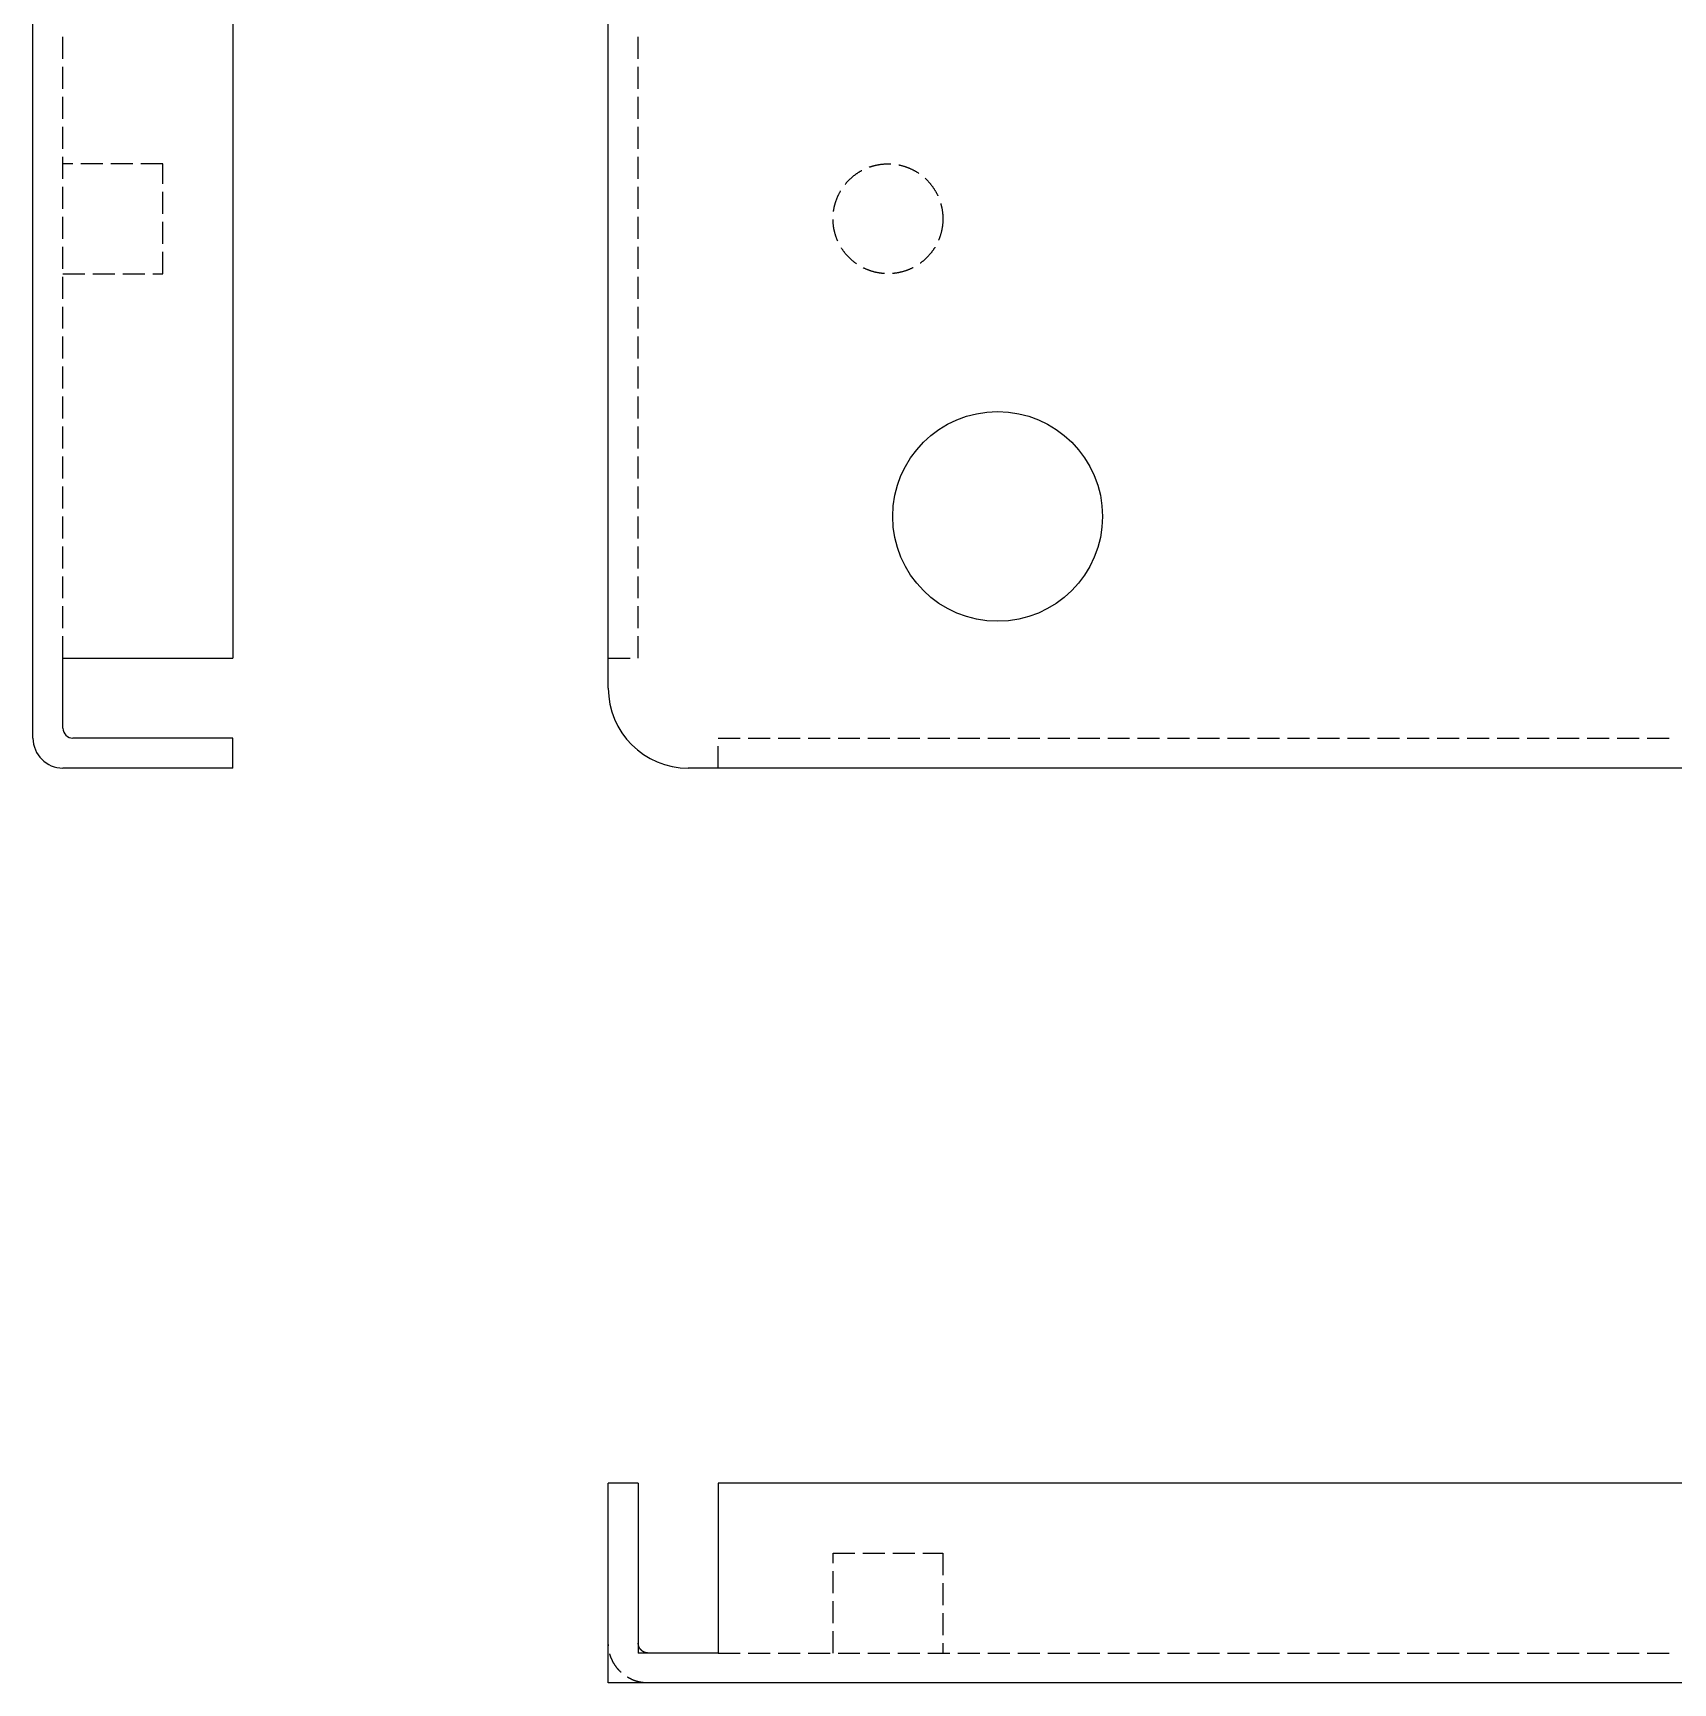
# Model space of a CAD drawing. Extents: x 142 to 462, y -212 to -11.
# Drawn here: x 142.5 to 224.6, y -212.1 to -129.5 of the extents above; entities that cross this region are included whole.
import ezdxf

# ---------------------------------------------------------------- set-up
doc = ezdxf.new("R2010")
doc.units = 0
doc.layers.add('BLACK', color=7, linetype='CONTINUOUS')

msp = doc.modelspace()

# ---------------------------------------------------------------- linework, layer by layer
at = {"layer": 'BLACK', "linetype": 'CONTINUOUS'}
for p, q in [((142.5, -164.8), (142.5, -49.8)), ((171.3, -162.3), (171.3, -52.3)), ((152.5, -53.8), (152.5, -160.8)), ((144, -130.8), (144, -129.7)), ((172.8, -130.8), (172.8, -129.7)), ((144, -132.3), (144, -131.2)), ((172.8, -132.3), (172.8, -131.2)), ((144, -133.8), (144, -132.7)), ((172.8, -133.8), (172.8, -132.7)), ((144, -135.3), (144, -134.2)), ((172.8, -135.3), (172.8, -134.2)), ((144, -136.8), (144, -135.7)), ((144.5, -136.05), (144, -136.05)), ((146, -136.05), (144.9, -136.05)), ((147.5, -136.05), (146.4, -136.05)), ((149, -136.05), (147.9, -136.05)), ((149, -137.05), (149, -136.05)), ((172.8, -136.8), (172.8, -135.7)), ((184.360254, -136.215551), (184.382843, -136.207448)), ((184.382843, -136.207448), (184.405502, -136.199544)), ((184.405502, -136.199544), (184.428229, -136.191837)), ((184.428229, -136.191837), (184.451023, -136.184329)), ((184.451023, -136.184329), (184.473881, -136.177019)), ((184.473881, -136.177019), (184.496802, -136.16991)), ((184.496802, -136.16991), (184.519784, -136.163001)), ((184.519784, -136.163001), (184.542825, -136.156293)), ((184.542825, -136.156293), (184.565925, -136.149786)), ((184.565925, -136.149786), (184.58908, -136.143481)), ((184.58908, -136.143481), (184.612289, -136.137378)), ((184.612289, -136.137378), (184.635551, -136.131478)), ((184.635551, -136.131478), (184.658863, -136.125782)), ((184.658863, -136.125782), (184.682224, -136.120289)), ((184.682224, -136.120289), (184.705632, -136.115)), ((184.705632, -136.115), (184.729085, -136.109915)), ((184.729085, -136.109915), (184.752582, -136.105035)), ((184.752582, -136.105035), (184.776121, -136.100361)), ((184.776121, -136.100361), (184.799699, -136.095892)), ((184.799699, -136.095892), (184.823316, -136.091629)), ((184.823316, -136.091629), (184.846969, -136.087573)), ((184.846969, -136.087573), (184.870656, -136.083722)), ((184.870656, -136.083722), (184.894376, -136.080079)), ((184.894376, -136.080079), (184.918127, -136.076643)), ((184.918127, -136.076643), (184.941907, -136.073414)), ((184.941907, -136.073414), (184.965714, -136.070393)), ((184.965714, -136.070393), (184.989547, -136.06758)), ((184.989547, -136.06758), (185.013403, -136.064975)), ((185.013403, -136.064975), (185.037282, -136.062578)), ((185.037282, -136.062578), (185.06118, -136.06039)), ((185.06118, -136.06039), (185.085096, -136.05841)), ((185.085096, -136.05841), (185.109029, -136.056639)), ((185.109029, -136.056639), (185.132976, -136.055077)), ((185.132976, -136.055077), (185.156936, -136.053724)), ((185.156936, -136.053724), (185.180907, -136.05258)), ((185.180907, -136.05258), (185.204887, -136.051645)), ((185.204887, -136.051645), (185.228874, -136.05092)), ((185.228874, -136.05092), (185.252867, -136.050404)), ((185.252867, -136.050404), (185.276863, -136.050097)), ((185.276863, -136.050097), (185.300861, -136.05)), ((185.300861, -136.05), (185.324859, -136.050112)), ((185.324859, -136.050112), (185.348855, -136.050434)), ((185.348855, -136.050434), (185.372848, -136.050965)), ((185.372848, -136.050965), (185.396834, -136.051705)), ((185.396834, -136.051705), (185.420814, -136.052655)), ((185.420814, -136.052655), (185.440869, -136.05361)), ((185.837449, -136.10303), (185.860964, -136.107822)), ((185.860964, -136.107822), (185.884436, -136.11282)), ((185.884436, -136.11282), (185.907863, -136.118023)), ((185.907863, -136.118023), (185.931244, -136.123429)), ((185.931244, -136.123429), (185.954577, -136.12904)), ((185.954577, -136.12904), (185.977861, -136.134854)), ((185.977861, -136.134854), (186.001092, -136.140871)), ((186.001092, -136.140871), (186.024271, -136.14709)), ((186.024271, -136.14709), (186.047394, -136.153511)), ((186.047394, -136.153511), (186.07046, -136.160134)), ((186.07046, -136.160134), (186.093468, -136.166958)), ((186.093468, -136.166958), (186.116415, -136.173983)), ((186.116415, -136.173983), (186.1393, -136.181207)), ((186.1393, -136.181207), (186.162121, -136.188631)), ((186.162121, -136.188631), (186.184876, -136.196254)), ((186.184876, -136.196254), (186.207564, -136.204075)), ((186.207564, -136.204075), (186.230183, -136.212094)), ((186.230183, -136.212094), (186.252731, -136.220309)), ((186.252731, -136.220309), (186.275207, -136.228722)), ((186.275207, -136.228722), (186.297608, -136.23733)), ((186.297608, -136.23733), (186.319933, -136.246133)), ((186.319933, -136.246133), (186.342181, -136.255131)), ((186.342181, -136.255131), (186.364349, -136.264322)), ((186.364349, -136.264322), (186.386436, -136.273707)), ((186.386436, -136.273707), (186.40844, -136.283284)), ((186.40844, -136.283284), (186.43036, -136.293053)), ((183.15579, -137.078123), (183.170897, -137.059477)), ((183.170897, -137.059477), (183.186167, -137.040963)), ((183.186167, -137.040963), (183.201598, -137.022584)), ((183.201598, -137.022584), (183.217188, -137.00434)), ((183.217188, -137.00434), (183.232938, -136.986232)), ((183.232938, -136.986232), (183.248844, -136.968263)), ((183.248844, -136.968263), (183.264907, -136.950433)), ((183.264907, -136.950433), (183.281125, -136.932745)), ((183.281125, -136.932745), (183.297496, -136.915198)), ((183.297496, -136.915198), (183.31402, -136.897795)), ((183.31402, -136.897795), (183.330696, -136.880536)), ((183.330696, -136.880536), (183.347521, -136.863424)), ((183.347521, -136.863424), (183.364495, -136.84646)), ((183.364495, -136.84646), (183.381616, -136.829644)), ((183.381616, -136.829644), (183.398884, -136.812978)), ((183.398884, -136.812978), (183.416296, -136.796463)), ((183.416296, -136.796463), (183.433851, -136.780102)), ((183.433851, -136.780102), (183.451549, -136.763893)), ((183.451549, -136.763893), (183.469388, -136.74784)), ((183.469388, -136.74784), (183.487366, -136.731944)), ((183.487366, -136.731944), (183.505482, -136.716204)), ((183.505482, -136.716204), (183.523734, -136.700624)), ((183.523734, -136.700624), (183.542122, -136.685203)), ((183.542122, -136.685203), (183.560644, -136.669943)), ((183.560644, -136.669943), (183.579298, -136.654846)), ((183.579298, -136.654846), (183.598084, -136.639912)), ((183.598084, -136.639912), (183.616999, -136.625142)), ((183.616999, -136.625142), (183.636042, -136.610538)), ((183.636042, -136.610538), (183.655211, -136.596101)), ((183.655211, -136.596101), (183.674506, -136.581832)), ((183.674506, -136.581832), (183.693925, -136.567731)), ((183.693925, -136.567731), (183.713466, -136.553801)), ((183.713466, -136.553801), (183.733128, -136.540041)), ((183.733128, -136.540041), (183.75291, -136.526454)), ((183.75291, -136.526454), (183.772809, -136.51304)), ((183.772809, -136.51304), (183.792824, -136.4998)), ((183.792824, -136.4998), (183.812954, -136.486735)), ((183.812954, -136.486735), (183.833198, -136.473846)), ((183.833198, -136.473846), (183.853553, -136.461135)), ((183.853553, -136.461135), (183.874018, -136.448601)), ((183.874018, -136.448601), (183.894592, -136.436247)), ((183.894592, -136.436247), (183.915273, -136.424073)), ((183.915273, -136.424073), (183.936059, -136.412079)), ((183.936059, -136.412079), (183.956949, -136.400268)), ((183.956949, -136.400268), (183.977942, -136.388639)), ((183.977942, -136.388639), (183.995582, -136.379051)), ((186.43036, -136.293053), (186.452194, -136.303012)), ((186.452194, -136.303012), (186.47394, -136.313162)), ((186.47394, -136.313162), (186.495597, -136.323501)), ((186.495597, -136.323501), (186.517163, -136.334029)), ((186.517163, -136.334029), (186.538636, -136.344744)), ((186.538636, -136.344744), (186.560015, -136.355647)), ((186.560015, -136.355647), (186.581297, -136.366735)), ((186.581297, -136.366735), (186.602483, -136.378009)), ((186.602483, -136.378009), (186.623569, -136.389468)), ((186.623569, -136.389468), (186.644554, -136.40111)), ((186.644554, -136.40111), (186.665437, -136.412934)), ((186.665437, -136.412934), (186.686215, -136.424941)), ((186.686215, -136.424941), (186.706889, -136.437128)), ((186.706889, -136.437128), (186.727455, -136.449495)), ((186.727455, -136.449495), (186.747912, -136.462041)), ((186.747912, -136.462041), (186.768259, -136.474766)), ((186.768259, -136.474766), (186.788495, -136.487667)), ((186.788495, -136.487667), (186.808617, -136.500745)), ((186.808617, -136.500745), (186.828624, -136.513997)), ((186.828624, -136.513997), (186.845273, -136.525218)), ((187.158667, -136.773215), (187.176283, -136.789512)), ((187.176283, -136.789512), (187.193756, -136.805962)), ((187.193756, -136.805962), (187.211085, -136.822564)), ((187.211085, -136.822564), (187.228268, -136.839316)), ((187.228268, -136.839316), (187.245305, -136.856218)), ((187.245305, -136.856218), (187.262193, -136.873268)), ((187.262193, -136.873268), (187.278932, -136.890464)), ((187.278932, -136.890464), (187.295521, -136.907806)), ((187.295521, -136.907806), (187.311957, -136.925292)), ((187.311957, -136.925292), (187.32824, -136.942921)), ((187.32824, -136.942921), (187.344369, -136.960691)), ((187.344369, -136.960691), (187.360342, -136.978601)), ((187.360342, -136.978601), (187.376158, -136.99665)), ((187.376158, -136.99665), (187.391816, -137.014837)), ((187.391816, -137.014837), (187.407314, -137.033159)), ((187.407314, -137.033159), (187.422652, -137.051616)), ((187.422652, -137.051616), (187.437829, -137.070206)), ((187.437829, -137.070206), (187.452843, -137.088928)), ((187.452843, -137.088928), (187.467692, -137.10778)), ((187.467692, -137.10778), (187.482377, -137.12676)), ((144, -138.3), (144, -137.2)), ((149, -138.55), (149, -137.45)), ((172.8, -138.3), (172.8, -137.2)), ((182.684794, -137.949589), (182.692315, -137.9268)), ((182.692315, -137.9268), (182.700034, -137.904077)), ((182.700034, -137.904077), (182.707952, -137.881422)), ((182.707952, -137.881422), (182.716066, -137.858838)), ((182.716066, -137.858838), (182.724378, -137.836325)), ((182.724378, -137.836325), (182.732885, -137.813885)), ((182.732885, -137.813885), (182.741589, -137.791521)), ((182.741589, -137.791521), (182.750486, -137.769233)), ((182.750486, -137.769233), (182.759579, -137.747024)), ((182.759579, -137.747024), (182.768864, -137.724895)), ((182.768864, -137.724895), (182.778342, -137.702848)), ((182.778342, -137.702848), (182.788013, -137.680884)), ((182.788013, -137.680884), (182.797874, -137.659006)), ((182.797874, -137.659006), (182.807927, -137.637214)), ((182.807927, -137.637214), (182.818169, -137.615511)), ((182.818169, -137.615511), (182.8286, -137.593899)), ((182.8286, -137.593899), (182.839219, -137.572378)), ((182.839219, -137.572378), (182.850025, -137.550951)), ((182.850025, -137.550951), (182.861019, -137.529618)), ((182.861019, -137.529618), (182.872197, -137.508383)), ((182.872197, -137.508383), (182.883561, -137.487246)), ((182.883561, -137.487246), (182.895109, -137.466209)), ((182.895109, -137.466209), (182.90684, -137.445273)), ((182.90684, -137.445273), (182.918753, -137.424441)), ((182.918753, -137.424441), (182.928859, -137.407092)), ((187.482377, -137.12676), (187.496895, -137.145869)), ((187.496895, -137.145869), (187.511247, -137.165103)), ((187.511247, -137.165103), (187.525429, -137.184462)), ((187.525429, -137.184462), (187.539443, -137.203944)), ((187.539443, -137.203944), (187.553286, -137.223547)), ((187.553286, -137.223547), (187.566957, -137.24327)), ((187.566957, -137.24327), (187.580455, -137.263112)), ((187.580455, -137.263112), (187.59378, -137.283071)), ((187.59378, -137.283071), (187.60693, -137.303146)), ((187.60693, -137.303146), (187.619905, -137.323334)), ((187.619905, -137.323334), (187.632703, -137.343635)), ((187.632703, -137.343635), (187.645323, -137.364047)), ((187.645323, -137.364047), (187.657764, -137.384568)), ((187.657764, -137.384568), (187.670026, -137.405197)), ((187.670026, -137.405197), (187.682108, -137.425933)), ((187.682108, -137.425933), (187.694008, -137.446772)), ((187.694008, -137.446772), (187.705726, -137.467715)), ((187.705726, -137.467715), (187.717261, -137.48876)), ((187.717261, -137.48876), (187.728611, -137.509904)), ((187.728611, -137.509904), (187.739777, -137.531146)), ((187.739777, -137.531146), (187.750757, -137.552486)), ((187.750757, -137.552486), (187.76155, -137.57392)), ((187.76155, -137.57392), (187.772155, -137.595447)), ((187.772155, -137.595447), (187.782573, -137.617066)), ((187.782573, -137.617066), (187.792801, -137.638776)), ((187.792801, -137.638776), (187.801213, -137.657006)), ((144, -139.8), (144, -138.7)), ((172.8, -139.8), (172.8, -138.7)), ((182.573611, -138.440412), (182.576853, -138.416634)), ((182.576853, -138.416634), (182.580302, -138.392885)), ((182.580302, -138.392885), (182.583958, -138.369167)), ((182.583958, -138.369167), (182.587821, -138.345482)), ((182.587821, -138.345482), (182.591891, -138.321831)), ((182.591891, -138.321831), (182.596167, -138.298217)), ((182.596167, -138.298217), (182.600649, -138.274641)), ((182.600649, -138.274641), (182.605336, -138.251105)), ((182.605336, -138.251105), (182.610228, -138.227611)), ((182.610228, -138.227611), (182.615326, -138.20416)), ((182.615326, -138.20416), (182.620628, -138.180755)), ((182.620628, -138.180755), (182.626134, -138.157397)), ((182.626134, -138.157397), (182.631843, -138.134088)), ((182.631843, -138.134088), (182.637756, -138.11083)), ((182.637756, -138.11083), (182.643871, -138.087624)), ((182.643871, -138.087624), (182.650189, -138.064472)), ((182.650189, -138.064472), (182.656708, -138.041376)), ((182.656708, -138.041376), (182.663429, -138.018338)), ((182.663429, -138.018338), (182.670351, -137.99536)), ((182.670351, -137.99536), (182.677473, -137.972443)), ((182.677473, -137.972443), (182.684794, -137.949589)), ((187.940468, -138.031607), (187.947073, -138.054679)), ((187.947073, -138.054679), (187.953476, -138.077807)), ((187.953476, -138.077807), (187.959678, -138.10099)), ((187.959678, -138.10099), (187.965676, -138.124226)), ((187.965676, -138.124226), (187.971472, -138.147514)), ((187.971472, -138.147514), (187.977064, -138.170852)), ((187.977064, -138.170852), (187.982453, -138.194237)), ((187.982453, -138.194237), (187.987637, -138.217669)), ((187.987637, -138.217669), (187.992616, -138.241145)), ((187.992616, -138.241145), (187.99739, -138.264663)), ((187.99739, -138.264663), (188.001959, -138.288223)), ((188.001959, -138.288223), (188.006322, -138.311821)), ((188.006322, -138.311821), (188.010479, -138.335456)), ((188.010479, -138.335456), (188.01443, -138.359127)), ((188.01443, -138.359127), (188.018174, -138.382831)), ((188.018174, -138.382831), (188.021711, -138.406567)), ((188.021711, -138.406567), (188.025041, -138.430334)), ((188.025041, -138.430334), (188.028163, -138.454128)), ((188.028163, -138.454128), (188.031077, -138.477948)), ((188.031077, -138.477948), (188.033784, -138.501793)), ((188.033784, -138.501793), (188.036282, -138.525661)), ((188.036282, -138.525661), (188.038572, -138.54955)), ((188.038572, -138.54955), (188.040653, -138.573458)), ((188.040653, -138.573458), (188.042526, -138.597383)), ((188.042526, -138.597383), (188.044189, -138.621323)), ((188.044189, -138.621323), (188.045644, -138.645277)), ((188.045644, -138.645277), (188.04689, -138.669243)), ((188.04689, -138.669243), (188.047926, -138.693219)), ((188.047926, -138.693219), (188.048753, -138.717203)), ((188.048753, -138.717203), (188.049371, -138.741193)), ((188.049371, -138.741193), (188.04978, -138.765188)), ((188.04978, -138.765188), (188.049979, -138.789185)), ((149, -140.05), (149, -138.95)), ((182.550643, -138.859453), (182.550282, -138.839378)), ((182.551266, -138.883443), (182.550643, -138.859453)), ((182.552099, -138.907427), (182.551266, -138.883443)), ((182.553141, -138.931402), (182.552099, -138.907427)), ((182.554392, -138.955368), (182.553141, -138.931402)), ((182.555853, -138.979321), (182.554392, -138.955368)), ((182.557522, -139.003261), (182.555853, -138.979321)), ((182.5594, -139.027186), (182.557522, -139.003261)), ((182.561487, -139.051093), (182.5594, -139.027186)), ((182.563783, -139.074982), (182.561487, -139.051093)), ((182.566287, -139.098849), (182.563783, -139.074982)), ((182.568999, -139.122693), (182.566287, -139.098849)), ((182.571918, -139.146513), (182.568999, -139.122693)), ((182.575046, -139.170307), (182.571918, -139.146513)), ((182.578381, -139.194072), (182.575046, -139.170307)), ((182.581924, -139.217807), (182.578381, -139.194072)), ((182.585674, -139.241511), (182.581924, -139.217807)), ((182.58963, -139.265181), (182.585674, -139.241511)), ((182.593792, -139.288815), (182.58963, -139.265181)), ((182.598161, -139.312412), (182.593792, -139.288815)), ((182.602735, -139.33597), (182.598161, -139.312412)), ((182.607515, -139.359488), (182.602735, -139.33597)), ((182.6125, -139.382962), (182.607515, -139.359488)), ((182.61769, -139.406393), (182.6125, -139.382962)), ((182.623084, -139.429777), (182.61769, -139.406393)), ((182.628681, -139.453113), (182.623084, -139.429777)), ((182.634483, -139.4764), (182.628681, -139.453113)), ((182.640487, -139.499635), (182.634483, -139.4764)), ((182.646693, -139.522816), (182.640487, -139.499635)), ((182.653102, -139.545943), (182.646693, -139.522816)), ((182.659712, -139.569013), (182.653102, -139.545943)), ((182.666524, -139.592024), (182.659712, -139.569013)), ((182.673536, -139.614975), (182.666524, -139.592024)), ((187.936754, -139.581042), (187.929838, -139.604022)), ((187.94347, -139.558003), (187.936754, -139.581042)), ((187.949984, -139.534906), (187.94347, -139.558003)), ((187.956296, -139.511752), (187.949984, -139.534906)), ((187.962406, -139.488545), (187.956296, -139.511752)), ((187.968313, -139.465285), (187.962406, -139.488545)), ((187.974017, -139.441975), (187.968313, -139.465285)), ((187.979518, -139.418615), (187.974017, -139.441975)), ((187.984814, -139.395209), (187.979518, -139.418615)), ((187.989906, -139.371757), (187.984814, -139.395209)), ((187.994793, -139.348262), (187.989906, -139.371757)), ((187.999475, -139.324725), (187.994793, -139.348262)), ((188.003951, -139.301148), (187.999475, -139.324725)), ((188.008221, -139.277532), (188.003951, -139.301148)), ((188.012285, -139.253881), (188.008221, -139.277532)), ((188.016143, -139.230195), (188.012285, -139.253881)), ((188.019794, -139.206476), (188.016143, -139.230195)), ((188.023237, -139.182726), (188.019794, -139.206476)), ((188.026473, -139.158947), (188.023237, -139.182726)), ((188.029502, -139.135141), (188.026473, -139.158947)), ((188.032323, -139.111309), (188.029502, -139.135141)), ((188.034935, -139.087453), (188.032323, -139.111309)), ((188.03734, -139.063576), (188.034935, -139.087453)), ((188.039535, -139.039678), (188.03734, -139.063576)), ((188.041523, -139.015763), (188.039535, -139.039678)), ((188.043301, -138.99183), (188.041523, -139.015763)), ((188.044871, -138.967883), (188.043301, -138.99183)), ((188.046231, -138.943924), (188.044871, -138.967883)), ((188.047383, -138.919953), (188.046231, -138.943924)), ((188.048325, -138.895974), (188.047383, -138.919953)), ((188.049058, -138.871987), (188.048325, -138.895974)), ((188.049581, -138.847994), (188.049058, -138.871987)), ((188.049895, -138.823998), (188.049581, -138.847994)), ((188.05, -138.8), (188.049895, -138.823998)), ((188.049979, -138.789185), (188.05, -138.8)), ((144, -141.3), (144, -140.2)), ((172.8, -141.3), (172.8, -140.2)), ((182.680747, -139.637864), (182.673536, -139.614975)), ((182.688159, -139.660689), (182.680747, -139.637864)), ((182.695769, -139.683449), (182.688159, -139.660689)), ((182.703578, -139.706141), (182.695769, -139.683449)), ((182.711584, -139.728764), (182.703578, -139.706141)), ((182.719788, -139.751317), (182.711584, -139.728764)), ((182.728187, -139.773797), (182.719788, -139.751317)), ((182.736783, -139.796203), (182.728187, -139.773797)), ((182.745574, -139.818533), (182.736783, -139.796203)), ((182.75456, -139.840785), (182.745574, -139.818533)), ((182.763739, -139.862959), (182.75456, -139.840785)), ((182.773112, -139.885051), (182.763739, -139.862959)), ((182.782677, -139.907061), (182.773112, -139.885051)), ((182.980442, -140.277211), (182.969719, -140.260237)), ((182.993421, -140.297396), (182.980442, -140.277211)), ((183.006576, -140.317468), (182.993421, -140.297396)), ((183.019906, -140.337423), (183.006576, -140.317468)), ((183.033409, -140.357262), (183.019906, -140.337423)), ((183.047085, -140.376982), (183.033409, -140.357262)), ((183.060932, -140.396582), (183.047085, -140.376982)), ((183.07495, -140.416061), (183.060932, -140.396582)), ((183.089137, -140.435416), (183.07495, -140.416061)), ((187.531766, -140.406774), (187.517659, -140.426188)), ((187.545702, -140.387237), (187.531766, -140.406774)), ((187.559468, -140.36758), (187.545702, -140.387237)), ((187.573061, -140.347803), (187.559468, -140.36758)), ((187.586482, -140.327908), (187.573061, -140.347803)), ((187.599728, -140.307896), (187.586482, -140.327908)), ((187.612799, -140.28777), (187.599728, -140.307896)), ((187.625694, -140.267531), (187.612799, -140.28777)), ((187.638412, -140.24718), (187.625694, -140.267531)), ((187.650952, -140.226719), (187.638412, -140.24718)), ((187.840669, -139.852379), (187.832918, -139.8709)), ((187.849756, -139.830168), (187.840669, -139.852379)), ((187.858648, -139.807878), (187.849756, -139.830168)), ((187.867346, -139.785512), (187.858648, -139.807878)), ((187.875849, -139.76307), (187.867346, -139.785512)), ((187.884155, -139.740555), (187.875849, -139.76307)), ((187.892264, -139.717969), (187.884155, -139.740555)), ((187.900176, -139.695312), (187.892264, -139.717969)), ((187.90789, -139.672588), (187.900176, -139.695312)), ((187.915405, -139.649797), (187.90789, -139.672588)), ((187.922722, -139.626941), (187.915405, -139.649797)), ((187.929838, -139.604022), (187.922722, -139.626941)), ((149, -141.55), (149, -140.45)), ((183.103493, -140.454647), (183.089137, -140.435416)), ((183.118016, -140.473752), (183.103493, -140.454647)), ((183.132705, -140.49273), (183.118016, -140.473752)), ((183.147559, -140.511578), (183.132705, -140.49273)), ((183.162578, -140.530296), (183.147559, -140.511578)), ((183.177758, -140.548883), (183.162578, -140.530296)), ((183.193101, -140.567336), (183.177758, -140.548883)), ((183.208604, -140.585655), (183.193101, -140.567336)), ((183.224266, -140.603837), (183.208604, -140.585655)), ((183.240086, -140.621883), (183.224266, -140.603837)), ((183.256064, -140.639789), (183.240086, -140.621883)), ((183.272196, -140.657556), (183.256064, -140.639789)), ((183.288484, -140.67518), (183.272196, -140.657556)), ((183.304924, -140.692663), (183.288484, -140.67518)), ((183.321516, -140.710001), (183.304924, -140.692663)), ((183.338259, -140.727193), (183.321516, -140.710001)), ((183.355152, -140.744239), (183.338259, -140.727193)), ((183.372192, -140.761137), (183.355152, -140.744239)), ((183.38938, -140.777885), (183.372192, -140.761137)), ((183.406713, -140.794483), (183.38938, -140.777885)), ((183.42419, -140.810929), (183.406713, -140.794483)), ((183.441809, -140.827222), (183.42419, -140.810929)), ((183.459571, -140.84336), (183.441809, -140.827222)), ((183.477472, -140.859343), (183.459571, -140.84336)), ((183.495513, -140.875169), (183.477472, -140.859343)), ((183.51369, -140.890837), (183.495513, -140.875169)), ((183.532004, -140.906345), (183.51369, -140.890837)), ((183.550453, -140.921694), (183.532004, -140.906345)), ((183.569034, -140.93688), (183.550453, -140.921694)), ((183.587748, -140.951904), (183.569034, -140.93688)), ((183.606592, -140.966764), (183.587748, -140.951904)), ((183.625564, -140.981459), (183.606592, -140.966764)), ((183.644665, -140.995988), (183.625564, -140.981459)), ((183.663891, -141.01035), (183.644665, -140.995988)), ((183.683242, -141.024544), (183.663891, -141.01035)), ((183.702716, -141.038568), (183.683242, -141.024544)), ((183.722312, -141.052421), (183.702716, -141.038568)), ((186.569618, -141.239379), (186.548282, -141.250366)), ((186.926015, -141.017786), (186.90978, -141.029599)), ((186.945306, -141.003512), (186.926015, -141.017786)), ((186.964473, -140.989071), (186.945306, -141.003512)), ((186.983512, -140.974462), (186.964473, -140.989071)), ((187.002424, -140.959688), (186.983512, -140.974462)), ((187.021206, -140.94475), (187.002424, -140.959688)), ((187.039856, -140.929648), (187.021206, -140.94475)), ((187.058374, -140.914384), (187.039856, -140.929648)), ((187.076759, -140.898959), (187.058374, -140.914384)), ((187.095008, -140.883374), (187.076759, -140.898959)), ((187.11312, -140.86763), (187.095008, -140.883374)), ((187.131094, -140.851729), (187.11312, -140.86763)), ((187.148929, -140.835672), (187.131094, -140.851729)), ((187.166623, -140.81946), (187.148929, -140.835672)), ((187.184175, -140.803094), (187.166623, -140.81946)), ((187.201583, -140.786575), (187.184175, -140.803094)), ((187.218847, -140.769905), (187.201583, -140.786575)), ((187.235964, -140.753086), (187.218847, -140.769905)), ((187.252934, -140.736117), (187.235964, -140.753086)), ((187.269755, -140.719001), (187.252934, -140.736117)), ((187.286426, -140.701739), (187.269755, -140.719001)), ((187.302946, -140.684332), (187.286426, -140.701739)), ((187.319314, -140.666781), (187.302946, -140.684332)), ((187.335527, -140.649088), (187.319314, -140.666781)), ((187.351586, -140.631255), (187.335527, -140.649088)), ((187.367488, -140.613282), (187.351586, -140.631255)), ((187.383233, -140.595171), (187.367488, -140.613282)), ((187.39882, -140.576923), (187.383233, -140.595171)), ((187.414246, -140.55854), (187.39882, -140.576923)), ((187.429512, -140.540023), (187.414246, -140.55854)), ((187.444615, -140.521374), (187.429512, -140.540023)), ((187.459555, -140.502593), (187.444615, -140.521374)), ((187.47433, -140.483683), (187.459555, -140.502593)), ((187.48894, -140.464644), (187.47433, -140.483683)), ((187.503384, -140.445479), (187.48894, -140.464644)), ((187.517659, -140.426188), (187.503384, -140.445479)), ((144, -141.55), (145.1, -141.55)), ((144, -142.8), (144, -141.7)), ((145.5, -141.55), (146.6, -141.55)), ((147, -141.55), (148.1, -141.55)), ((148.5, -141.55), (149, -141.55)), ((172.8, -142.8), (172.8, -141.7)), ((184.083416, -141.266257), (184.065443, -141.257309)), ((184.104985, -141.27678), (184.083416, -141.266257)), ((184.126644, -141.287114), (184.104985, -141.27678)), ((184.148392, -141.297258), (184.126644, -141.287114)), ((184.170229, -141.307213), (184.148392, -141.297258)), ((184.192151, -141.316976), (184.170229, -141.307213)), ((184.214158, -141.326548), (184.192151, -141.316976)), ((184.236247, -141.335928), (184.214158, -141.326548)), ((184.258417, -141.345114), (184.236247, -141.335928)), ((184.280667, -141.354107), (184.258417, -141.345114)), ((184.302994, -141.362905), (184.280667, -141.354107)), ((184.325398, -141.371507), (184.302994, -141.362905)), ((184.347875, -141.379914), (184.325398, -141.371507)), ((184.370425, -141.388125), (184.347875, -141.379914)), ((184.393046, -141.396138), (184.370425, -141.388125)), ((184.415736, -141.403954), (184.393046, -141.396138)), ((184.438493, -141.411571), (184.415736, -141.403954)), ((184.461316, -141.41899), (184.438493, -141.411571)), ((184.484202, -141.426209), (184.461316, -141.41899)), ((184.507151, -141.433228), (184.484202, -141.426209)), ((184.53016, -141.440047), (184.507151, -141.433228)), ((184.553228, -141.446664), (184.53016, -141.440047)), ((184.576353, -141.45308), (184.553228, -141.446664)), ((184.599532, -141.459294), (184.576353, -141.45308)), ((184.622765, -141.465305), (184.599532, -141.459294)), ((184.64605, -141.471114), (184.622765, -141.465305)), ((184.669385, -141.476719), (184.64605, -141.471114)), ((184.692767, -141.48212), (184.669385, -141.476719)), ((184.716196, -141.487317), (184.692767, -141.48212)), ((184.739669, -141.492309), (184.716196, -141.487317)), ((184.763185, -141.497096), (184.739669, -141.492309)), ((184.786742, -141.501678), (184.763185, -141.497096)), ((184.810337, -141.506054), (184.786742, -141.501678)), ((184.833971, -141.510224), (184.810337, -141.506054)), ((184.857639, -141.514188), (184.833971, -141.510224)), ((184.881341, -141.517945), (184.857639, -141.514188)), ((184.905076, -141.521495), (184.881341, -141.517945)), ((184.92884, -141.524838), (184.905076, -141.521495)), ((184.952632, -141.527973), (184.92884, -141.524838)), ((184.976451, -141.5309), (184.952632, -141.527973)), ((185.000295, -141.53362), (184.976451, -141.5309)), ((185.024161, -141.536131), (185.000295, -141.53362)), ((185.048049, -141.538434), (185.024161, -141.536131)), ((185.071956, -141.540528), (185.048049, -141.538434)), ((185.09588, -141.542414), (185.071956, -141.540528)), ((185.119819, -141.544091), (185.09588, -141.542414)), ((185.539464, -141.539554), (185.519456, -141.541229)), ((185.563361, -141.53736), (185.539464, -141.539554)), ((185.587239, -141.534958), (185.563361, -141.53736)), ((185.611095, -141.532347), (185.587239, -141.534958)), ((185.634927, -141.529528), (185.611095, -141.532347)), ((185.658734, -141.526501), (185.634927, -141.529528)), ((185.682513, -141.523267), (185.658734, -141.526501)), ((185.706263, -141.519825), (185.682513, -141.523267)), ((185.729982, -141.516177), (185.706263, -141.519825)), ((185.753669, -141.512321), (185.729982, -141.516177)), ((185.77732, -141.508259), (185.753669, -141.512321)), ((185.800936, -141.50399), (185.77732, -141.508259)), ((185.824513, -141.499516), (185.800936, -141.50399)), ((185.848051, -141.494836), (185.824513, -141.499516)), ((185.871547, -141.489951), (185.848051, -141.494836)), ((185.894999, -141.484861), (185.871547, -141.489951)), ((185.918406, -141.479566), (185.894999, -141.484861)), ((185.941765, -141.474068), (185.918406, -141.479566)), ((185.965076, -141.468365), (185.941765, -141.474068)), ((185.988337, -141.46246), (185.965076, -141.468365)), ((186.011544, -141.456352), (185.988337, -141.46246)), ((186.034698, -141.450041), (186.011544, -141.456352)), ((186.057796, -141.443529), (186.034698, -141.450041)), ((186.080836, -141.436815), (186.057796, -141.443529)), ((186.103816, -141.429901), (186.080836, -141.436815)), ((186.126736, -141.422786), (186.103816, -141.429901)), ((186.149592, -141.415472), (186.126736, -141.422786)), ((186.172384, -141.407958), (186.149592, -141.415472)), ((186.195109, -141.400246), (186.172384, -141.407958)), ((186.217766, -141.392336), (186.195109, -141.400246)), ((186.240353, -141.384228), (186.217766, -141.392336)), ((186.262869, -141.375924), (186.240353, -141.384228)), ((186.285311, -141.367423), (186.262869, -141.375924)), ((186.307678, -141.358727), (186.285311, -141.367423)), ((186.329968, -141.349836), (186.307678, -141.358727)), ((186.35218, -141.340751), (186.329968, -141.349836)), ((186.374312, -141.331472), (186.35218, -141.340751)), ((186.396362, -141.322001), (186.374312, -141.331472)), ((186.418329, -141.312338), (186.396362, -141.322001)), ((186.44021, -141.302483), (186.418329, -141.312338)), ((186.462005, -141.292437), (186.44021, -141.302483)), ((186.483711, -141.282202), (186.462005, -141.292437)), ((186.505327, -141.271778), (186.483711, -141.282202)), ((186.526851, -141.261166), (186.505327, -141.271778)), ((186.548282, -141.250366), (186.526851, -141.261166)), ((144, -144.3), (144, -143.2)), ((172.8, -144.3), (172.8, -143.2)), ((144, -145.8), (144, -144.7)), ((172.8, -145.8), (172.8, -144.7)), ((144, -147.3), (144, -146.2)), ((172.8, -147.3), (172.8, -146.2)), ((144, -148.8), (144, -147.7)), ((172.8, -148.8), (172.8, -147.7)), ((144, -150.3), (144, -149.2)), ((172.8, -150.3), (172.8, -149.2)), ((144, -151.8), (144, -150.7)), ((172.8, -151.8), (172.8, -150.7)), ((144, -153.3), (144, -152.2)), ((172.8, -153.3), (172.8, -152.2)), ((144, -154.8), (144, -153.7)), ((172.8, -154.8), (172.8, -153.7)), ((144, -156.3), (144, -155.2)), ((172.8, -156.3), (172.8, -155.2)), ((144, -157.8), (144, -156.7)), ((172.8, -157.8), (172.8, -156.7)), ((144, -159.3), (144, -158.2)), ((172.8, -159.3), (172.8, -158.2)), ((144, -160.8), (144, -159.7)), ((172.8, -160.8), (172.8, -159.7)), ((144, -164.3), (144, -160.8)), ((144, -160.8), (152.5, -160.8)), ((171.3, -160.8), (172.4, -160.8)), ((152.5, -164.8), (144.5, -164.8)), ((152.5, -166.3), (152.5, -164.8)), ((176.8, -164.8), (177.9, -164.8)), ((176.8, -166.3), (176.8, -165.2)), ((178.3, -164.8), (179.4, -164.8)), ((179.8, -164.8), (180.9, -164.8)), ((181.3, -164.8), (182.4, -164.8)), ((182.8, -164.8), (183.9, -164.8)), ((184.3, -164.8), (185.4, -164.8)), ((185.8, -164.8), (186.9, -164.8)), ((187.3, -164.8), (188.4, -164.8)), ((188.8, -164.8), (189.9, -164.8)), ((190.3, -164.8), (191.4, -164.8)), ((191.8, -164.8), (192.9, -164.8)), ((193.3, -164.8), (194.4, -164.8)), ((194.8, -164.8), (195.9, -164.8)), ((196.3, -164.8), (197.4, -164.8)), ((197.8, -164.8), (198.9, -164.8)), ((199.3, -164.8), (200.4, -164.8)), ((200.8, -164.8), (201.9, -164.8)), ((202.3, -164.8), (203.4, -164.8)), ((203.8, -164.8), (204.9, -164.8)), ((205.3, -164.8), (206.4, -164.8)), ((206.8, -164.8), (207.9, -164.8)), ((208.3, -164.8), (209.4, -164.8)), ((209.8, -164.8), (210.9, -164.8)), ((211.3, -164.8), (212.4, -164.8)), ((212.8, -164.8), (213.9, -164.8)), ((214.3, -164.8), (215.4, -164.8)), ((215.8, -164.8), (216.9, -164.8)), ((217.3, -164.8), (218.4, -164.8)), ((218.8, -164.8), (219.9, -164.8)), ((220.3, -164.8), (221.4, -164.8)), ((221.8, -164.8), (222.9, -164.8)), ((223.3, -164.8), (224.4, -164.8)), ((152.5, -166.3), (144, -166.3)), ((419.3, -166.3), (175.3, -166.3)), ((172.8, -202.1), (171.3, -202.1)), ((171.3, -212.1), (171.3, -202.1)), ((172.8, -202.1), (172.8, -210.6)), ((176.8, -202.1), (176.8, -210.6)), ((417.8, -202.1), (176.8, -202.1)), ((182.55, -206.1), (182.55, -205.6)), ((182.55, -205.6), (183.65, -205.6)), ((184.05, -205.6), (185.15, -205.6)), ((185.55, -205.6), (186.65, -205.6)), ((187.05, -205.6), (188.05, -205.6)), ((188.05, -205.6), (188.05, -206.7)), ((182.55, -207.6), (182.55, -206.5)), ((188.05, -207.1), (188.05, -208.2)), ((182.55, -209.1), (182.55, -208)), ((188.05, -208.6), (188.05, -209.7)), ((182.55, -210.6), (182.55, -209.5)), ((171.300001, -210.101966), (171.3, -210.1)), ((171.300094, -210.119419), (171.300001, -210.101966)), ((171.30034, -210.136871), (171.300094, -210.119419)), ((171.300738, -210.15432), (171.30034, -210.136871)), ((171.301288, -210.171764), (171.300738, -210.15432)), ((171.30199, -210.189203), (171.301288, -210.171764)), ((171.302845, -210.206635), (171.30199, -210.189203)), ((171.303851, -210.22406), (171.302845, -210.206635)), ((171.30501, -210.241474), (171.303851, -210.22406)), ((172.800019, -210.104363), (172.8, -210.1)), ((176.8, -210.6), (172.8, -210.6)), ((172.800076, -210.108726), (172.800019, -210.104363)), ((172.800171, -210.113088), (172.800076, -210.108726)), ((172.800305, -210.11745), (172.800171, -210.113088)), ((172.800476, -210.12181), (172.800305, -210.11745)), ((172.800685, -210.126168), (172.800476, -210.12181)), ((172.800933, -210.130524), (172.800685, -210.126168)), ((172.801218, -210.134878), (172.800933, -210.130524)), ((172.801541, -210.13923), (172.801218, -210.134878)), ((172.801903, -210.143578), (172.801541, -210.13923)), ((172.802302, -210.147923), (172.801903, -210.143578)), ((172.802739, -210.152264), (172.802302, -210.147923)), ((172.803214, -210.156602), (172.802739, -210.152264)), ((172.803727, -210.160935), (172.803214, -210.156602)), ((172.804278, -210.165263), (172.803727, -210.160935)), ((172.804866, -210.169587), (172.804278, -210.165263)), ((172.805492, -210.173905), (172.804866, -210.169587)), ((172.806156, -210.178217), (172.805492, -210.173905)), ((172.806857, -210.182524), (172.806156, -210.178217)), ((172.807596, -210.186824), (172.806857, -210.182524)), ((172.808373, -210.191118), (172.807596, -210.186824)), ((172.809186, -210.195404), (172.808373, -210.191118)), ((172.810038, -210.199684), (172.809186, -210.195404)), ((172.810926, -210.203956), (172.810038, -210.199684)), ((172.811852, -210.20822), (172.810926, -210.203956)), ((172.812815, -210.212476), (172.811852, -210.20822)), ((172.813815, -210.216723), (172.812815, -210.212476)), ((172.814852, -210.220961), (172.813815, -210.216723)), ((172.815926, -210.22519), (172.814852, -210.220961)), ((172.817037, -210.22941), (172.815926, -210.22519)), ((172.818185, -210.233619), (172.817037, -210.22941)), ((172.819369, -210.237819), (172.818185, -210.233619)), ((172.82059, -210.242008), (172.819369, -210.237819)), ((172.821848, -210.246186), (172.82059, -210.242008)), ((172.823142, -210.250353), (172.821848, -210.246186)), ((172.824472, -210.254508), (172.823142, -210.250353)), ((172.825838, -210.258652), (172.824472, -210.254508)), ((172.827241, -210.262784), (172.825838, -210.258652)), ((172.828679, -210.266903), (172.827241, -210.262784)), ((172.830154, -210.27101), (172.828679, -210.266903)), ((172.831664, -210.275104), (172.830154, -210.27101)), ((172.83321, -210.279184), (172.831664, -210.275104)), ((172.834791, -210.283251), (172.83321, -210.279184)), ((172.836408, -210.287303), (172.834791, -210.283251)), ((172.83806, -210.291342), (172.836408, -210.287303)), ((172.839748, -210.295366), (172.83806, -210.291342)), ((172.84147, -210.299375), (172.839748, -210.295366)), ((172.843227, -210.303368), (172.84147, -210.299375)), ((172.845019, -210.307347), (172.843227, -210.303368)), ((172.846846, -210.311309), (172.845019, -210.307347)), ((172.848707, -210.315256), (172.846846, -210.311309)), ((172.850603, -210.319186), (172.848707, -210.315256)), ((172.852533, -210.323099), (172.850603, -210.319186)), ((172.854497, -210.326995), (172.852533, -210.323099)), ((172.856495, -210.330874), (172.854497, -210.326995)), ((172.858526, -210.334736), (172.856495, -210.330874)), ((172.860591, -210.338579), (172.858526, -210.334736)), ((172.86269, -210.342405), (172.860591, -210.338579)), ((172.864822, -210.346212), (172.86269, -210.342405)), ((172.866987, -210.35), (172.864822, -210.346212)), ((172.869185, -210.353769), (172.866987, -210.35)), ((172.871416, -210.357519), (172.869185, -210.353769)), ((172.87368, -210.361249), (172.871416, -210.357519)), ((172.875976, -210.36496), (172.87368, -210.361249)), ((172.878304, -210.36865), (172.875976, -210.36496)), ((172.880665, -210.37232), (172.878304, -210.36865)), ((172.883057, -210.375968), (172.880665, -210.37232)), ((172.885481, -210.379596), (172.883057, -210.375968)), ((172.887937, -210.383203), (172.885481, -210.379596)), ((172.890424, -210.386788), (172.887937, -210.383203)), ((172.892942, -210.390351), (172.890424, -210.386788)), ((172.895492, -210.393893), (172.892942, -210.390351)), ((172.898072, -210.397411), (172.895492, -210.393893)), ((172.900682, -210.400908), (172.898072, -210.397411)), ((172.903323, -210.404381), (172.900682, -210.400908)), ((172.905995, -210.407831), (172.903323, -210.404381)), ((172.908696, -210.411257), (172.905995, -210.407831)), ((172.911427, -210.41466), (172.908696, -210.411257)), ((172.914188, -210.418039), (172.911427, -210.41466)), ((172.916978, -210.421394), (172.914188, -210.418039)), ((172.919797, -210.424724), (172.916978, -210.421394)), ((172.922645, -210.42803), (172.919797, -210.424724)), ((172.925522, -210.43131), (172.922645, -210.42803)), ((172.928428, -210.434565), (172.925522, -210.43131)), ((172.931361, -210.437795), (172.928428, -210.434565)), ((172.934323, -210.440999), (172.931361, -210.437795)), ((172.937313, -210.444177), (172.934323, -210.440999)), ((172.94033, -210.447329), (172.937313, -210.444177)), ((172.943375, -210.450455), (172.94033, -210.447329)), ((172.946447, -210.453553), (172.943375, -210.450455)), ((172.949545, -210.456625), (172.946447, -210.453553)), ((172.952671, -210.45967), (172.949545, -210.456625)), ((172.955823, -210.462687), (172.952671, -210.45967)), ((172.959001, -210.465677), (172.955823, -210.462687)), ((172.962205, -210.468639), (172.959001, -210.465677)), ((172.965435, -210.471572), (172.962205, -210.468639)), ((172.96869, -210.474478), (172.965435, -210.471572)), ((172.97197, -210.477355), (172.96869, -210.474478)), ((172.975276, -210.480203), (172.97197, -210.477355)), ((172.978606, -210.483022), (172.975276, -210.480203)), ((172.981961, -210.485812), (172.978606, -210.483022)), ((172.98534, -210.488573), (172.981961, -210.485812)), ((172.988743, -210.491304), (172.98534, -210.488573)), ((172.992169, -210.494005), (172.988743, -210.491304)), ((172.995619, -210.496677), (172.992169, -210.494005)), ((172.999092, -210.499318), (172.995619, -210.496677)), ((173.002589, -210.501928), (172.999092, -210.499318)), ((173.006107, -210.504508), (173.002589, -210.501928)), ((173.009649, -210.507058), (173.006107, -210.504508)), ((173.013212, -210.509576), (173.009649, -210.507058)), ((173.016797, -210.512063), (173.013212, -210.509576)), ((173.020404, -210.514519), (173.016797, -210.512063)), ((173.024032, -210.516943), (173.020404, -210.514519)), ((173.02768, -210.519335), (173.024032, -210.516943)), ((173.03135, -210.521696), (173.02768, -210.519335)), ((173.03504, -210.524024), (173.03135, -210.521696)), ((173.038751, -210.52632), (173.03504, -210.524024)), ((173.042481, -210.528584), (173.038751, -210.52632)), ((173.046231, -210.530815), (173.042481, -210.528584)), ((173.05, -210.533013), (173.046231, -210.530815)), ((173.053788, -210.535178), (173.05, -210.533013)), ((173.057595, -210.53731), (173.053788, -210.535178)), ((173.061421, -210.539409), (173.057595, -210.53731)), ((173.065264, -210.541474), (173.061421, -210.539409)), ((173.069126, -210.543505), (173.065264, -210.541474)), ((173.073005, -210.545503), (173.069126, -210.543505)), ((173.076901, -210.547467), (173.073005, -210.545503)), ((173.080814, -210.549397), (173.076901, -210.547467)), ((173.084744, -210.551293), (173.080814, -210.549397)), ((173.088691, -210.553154), (173.084744, -210.551293)), ((173.092653, -210.554981), (173.088691, -210.553154)), ((173.096632, -210.556773), (173.092653, -210.554981)), ((173.100625, -210.55853), (173.096632, -210.556773)), ((173.104634, -210.560252), (173.100625, -210.55853)), ((173.108658, -210.56194), (173.104634, -210.560252)), ((173.112697, -210.563592), (173.108658, -210.56194)), ((173.116749, -210.565209), (173.112697, -210.563592)), ((173.120816, -210.56679), (173.116749, -210.565209)), ((173.124896, -210.568336), (173.120816, -210.56679)), ((173.12899, -210.569846), (173.124896, -210.568336)), ((173.133097, -210.571321), (173.12899, -210.569846)), ((173.137216, -210.572759), (173.133097, -210.571321)), ((173.141348, -210.574162), (173.137216, -210.572759)), ((173.145492, -210.575528), (173.141348, -210.574162)), ((173.149647, -210.576858), (173.145492, -210.575528)), ((173.153814, -210.578152), (173.149647, -210.576858)), ((173.157992, -210.57941), (173.153814, -210.578152)), ((173.162181, -210.580631), (173.157992, -210.57941)), ((173.166381, -210.581815), (173.162181, -210.580631)), ((173.17059, -210.582963), (173.166381, -210.581815)), ((173.17481, -210.584074), (173.17059, -210.582963)), ((173.179039, -210.585148), (173.17481, -210.584074)), ((173.183277, -210.586185), (173.179039, -210.585148)), ((173.187524, -210.587185), (173.183277, -210.586185)), ((173.19178, -210.588148), (173.187524, -210.587185)), ((173.196044, -210.589074), (173.19178, -210.588148)), ((173.200316, -210.589962), (173.196044, -210.589074)), ((173.204596, -210.590814), (173.200316, -210.589962)), ((173.208882, -210.591627), (173.204596, -210.590814)), ((173.213176, -210.592404), (173.208882, -210.591627)), ((173.217476, -210.593143), (173.213176, -210.592404)), ((173.221783, -210.593844), (173.217476, -210.593143)), ((173.226095, -210.594508), (173.221783, -210.593844)), ((173.230413, -210.595134), (173.226095, -210.594508)), ((173.234737, -210.595722), (173.230413, -210.595134)), ((173.239065, -210.596273), (173.234737, -210.595722)), ((173.243398, -210.596786), (173.239065, -210.596273)), ((173.247736, -210.597261), (173.243398, -210.596786)), ((173.252077, -210.597698), (173.247736, -210.597261)), ((173.256422, -210.598097), (173.252077, -210.597698)), ((173.26077, -210.598459), (173.256422, -210.598097)), ((173.265122, -210.598782), (173.26077, -210.598459)), ((173.269476, -210.599067), (173.265122, -210.598782)), ((173.273832, -210.599315), (173.269476, -210.599067)), ((173.27819, -210.599524), (173.273832, -210.599315)), ((173.28255, -210.599695), (173.27819, -210.599524)), ((173.286912, -210.599829), (173.28255, -210.599695)), ((173.291274, -210.599924), (173.286912, -210.599829)), ((173.295637, -210.599981), (173.291274, -210.599924)), ((173.3, -210.6), (173.295637, -210.599981)), ((176.8, -210.6), (177.9, -210.6)), ((178.3, -210.6), (179.4, -210.6)), ((179.8, -210.6), (180.9, -210.6)), ((181.3, -210.6), (182.4, -210.6)), ((182.8, -210.6), (183.9, -210.6)), ((184.3, -210.6), (185.4, -210.6)), ((185.8, -210.6), (186.9, -210.6)), ((187.3, -210.6), (188.4, -210.6)), ((188.05, -210.1), (188.05, -210.6)), ((188.8, -210.6), (189.9, -210.6)), ((190.3, -210.6), (191.4, -210.6)), ((191.8, -210.6), (192.9, -210.6)), ((193.3, -210.6), (194.4, -210.6)), ((194.8, -210.6), (195.9, -210.6)), ((196.3, -210.6), (197.4, -210.6)), ((197.8, -210.6), (198.9, -210.6)), ((199.3, -210.6), (200.4, -210.6)), ((200.8, -210.6), (201.9, -210.6)), ((202.3, -210.6), (203.4, -210.6)), ((203.8, -210.6), (204.9, -210.6)), ((205.3, -210.6), (206.4, -210.6)), ((206.8, -210.6), (207.9, -210.6)), ((208.3, -210.6), (209.4, -210.6)), ((209.8, -210.6), (210.9, -210.6)), ((211.3, -210.6), (212.4, -210.6)), ((212.8, -210.6), (213.9, -210.6)), ((214.3, -210.6), (215.4, -210.6)), ((215.8, -210.6), (216.9, -210.6)), ((217.3, -210.6), (218.4, -210.6)), ((218.8, -210.6), (219.9, -210.6)), ((220.3, -210.6), (221.4, -210.6)), ((221.8, -210.6), (222.9, -210.6)), ((223.3, -210.6), (224.4, -210.6)), ((171.373002, -210.635424), (171.372884, -210.634998)), ((171.377748, -210.65222), (171.373002, -210.635424)), ((171.38264, -210.668973), (171.377748, -210.65222)), ((171.387678, -210.685684), (171.38264, -210.668973)), ((171.392862, -210.702349), (171.387678, -210.685684)), ((171.398191, -210.718969), (171.392862, -210.702349)), ((171.403665, -210.735542), (171.398191, -210.718969)), ((171.409283, -210.752066), (171.403665, -210.735542)), ((171.415045, -210.76854), (171.409283, -210.752066)), ((171.420951, -210.784964), (171.415045, -210.76854)), ((171.427, -210.801336), (171.420951, -210.784964)), ((171.433192, -210.817654), (171.427, -210.801336)), ((171.439525, -210.833917), (171.433192, -210.817654)), ((171.446001, -210.850125), (171.439525, -210.833917)), ((171.452617, -210.866275), (171.446001, -210.850125)), ((171.459375, -210.882367), (171.452617, -210.866275)), ((171.466272, -210.8984), (171.459375, -210.882367)), ((171.473309, -210.914371), (171.466272, -210.8984)), ((171.480485, -210.930281), (171.473309, -210.914371)), ((171.4878, -210.946127), (171.480485, -210.930281)), ((171.495253, -210.961909), (171.4878, -210.946127)), ((171.502843, -210.977626), (171.495253, -210.961909)), ((171.51057, -210.993275), (171.502843, -210.977626)), ((171.518434, -211.008857), (171.51057, -210.993275)), ((171.526433, -211.024369), (171.518434, -211.008857)), ((171.534567, -211.039811), (171.526433, -211.024369)), ((171.542835, -211.055181), (171.534567, -211.039811)), ((171.551237, -211.070479), (171.542835, -211.055181)), ((171.559773, -211.085703), (171.551237, -211.070479)), ((171.568441, -211.100851), (171.559773, -211.085703)), ((171.577241, -211.115924), (171.568441, -211.100851)), ((171.586172, -211.130919), (171.577241, -211.115924)), ((171.595234, -211.145835), (171.586172, -211.130919)), ((171.604425, -211.160672), (171.595234, -211.145835)), ((171.613746, -211.175428), (171.604425, -211.160672)), ((171.623195, -211.190102), (171.613746, -211.175428)), ((171.632771, -211.204694), (171.623195, -211.190102)), ((171.642475, -211.219201), (171.632771, -211.204694)), ((171.652305, -211.233623), (171.642475, -211.219201)), ((171.66226, -211.247958), (171.652305, -211.233623)), ((171.67234, -211.262206), (171.66226, -211.247958)), ((171.682544, -211.276366), (171.67234, -211.262206)), ((171.692871, -211.290436), (171.682544, -211.276366)), ((171.703321, -211.304415), (171.692871, -211.290436)), ((171.713892, -211.318303), (171.703321, -211.304415)), ((171.724584, -211.332098), (171.713892, -211.318303)), ((171.735396, -211.345799), (171.724584, -211.332098)), ((171.746327, -211.359405), (171.735396, -211.345799)), ((171.757376, -211.372915), (171.746327, -211.359405)), ((171.768543, -211.386328), (171.757376, -211.372915)), ((171.779827, -211.399644), (171.768543, -211.386328)), ((171.791226, -211.41286), (171.779827, -211.399644)), ((171.80274, -211.425976), (171.791226, -211.41286)), ((171.814368, -211.438992), (171.80274, -211.425976)), ((171.82611, -211.451905), (171.814368, -211.438992)), ((171.837963, -211.464716), (171.82611, -211.451905)), ((423.3, -212.1), (171.3, -212.1)), ((171.849928, -211.477422), (171.837963, -211.464716)), ((171.862004, -211.490024), (171.849928, -211.477422)), ((171.874188, -211.50252), (171.862004, -211.490024)), ((171.886482, -211.514909), (171.874188, -211.50252)), ((171.898883, -211.52719), (171.886482, -211.514909)), ((171.911391, -211.539362), (171.898883, -211.52719)), ((171.924004, -211.551425), (171.911391, -211.539362)), ((171.936722, -211.563378), (171.924004, -211.551425)), ((172.255003, -211.80528), (172.254626, -211.805049)), ((172.269924, -211.814335), (172.255003, -211.80528)), ((172.284923, -211.823258), (172.269924, -211.814335)), ((172.3, -211.832051), (172.284923, -211.823258)), ((172.315153, -211.840711), (172.3, -211.832051)), ((172.330381, -211.849239), (172.315153, -211.840711)), ((172.345682, -211.857634), (172.330381, -211.849239)), ((172.361057, -211.865895), (172.345682, -211.857634)), ((172.376503, -211.874022), (172.361057, -211.865895)), ((172.392019, -211.882013), (172.376503, -211.874022)), ((172.407604, -211.889869), (172.392019, -211.882013)), ((172.423258, -211.897588), (172.407604, -211.889869)), ((172.438978, -211.905171), (172.423258, -211.897588)), ((172.454763, -211.912616), (172.438978, -211.905171)), ((172.470614, -211.919923), (172.454763, -211.912616)), ((172.486527, -211.927091), (172.470614, -211.919923)), ((172.502502, -211.93412), (172.486527, -211.927091)), ((172.518538, -211.94101), (172.502502, -211.93412)), ((172.534633, -211.947759), (172.518538, -211.94101)), ((172.550787, -211.954368), (172.534633, -211.947759)), ((172.566998, -211.960835), (172.550787, -211.954368)), ((172.583264, -211.967161), (172.566998, -211.960835)), ((172.599585, -211.973344), (172.583264, -211.967161)), ((172.61596, -211.979385), (172.599585, -211.973344)), ((172.632386, -211.985283), (172.61596, -211.979385)), ((172.648864, -211.991037), (172.632386, -211.985283)), ((172.665391, -211.996647), (172.648864, -211.991037)), ((172.681966, -212.002113), (172.665391, -211.996647)), ((172.698588, -212.007434), (172.681966, -212.002113)), ((172.715257, -212.01261), (172.698588, -212.007434)), ((172.731969, -212.017639), (172.715257, -212.01261)), ((172.748725, -212.022523), (172.731969, -212.017639)), ((172.765523, -212.027261), (172.748725, -212.022523)), ((172.782362, -212.031852), (172.765523, -212.027261)), ((172.79924, -212.036295), (172.782362, -212.031852)), ((172.816156, -212.040591), (172.79924, -212.036295)), ((172.833109, -212.04474), (172.816156, -212.040591)), ((172.850098, -212.04874), (172.833109, -212.04474)), ((172.867121, -212.052592), (172.850098, -212.04874)), ((172.884177, -212.056295), (172.867121, -212.052592)), ((172.901264, -212.059849), (172.884177, -212.056295)), ((172.918382, -212.063254), (172.901264, -212.059849)), ((172.935529, -212.06651), (172.918382, -212.063254)), ((172.952704, -212.069616), (172.935529, -212.06651)), ((172.969905, -212.072571), (172.952704, -212.069616)), ((172.987131, -212.075377), (172.969905, -212.072571)), ((173.004381, -212.078032), (172.987131, -212.075377)), ((173.021654, -212.080536), (173.004381, -212.078032)), ((173.038948, -212.08289), (173.021654, -212.080536)), ((173.056261, -212.085092), (173.038948, -212.08289)), ((173.073594, -212.087144), (173.056261, -212.085092)), ((173.090943, -212.089044), (173.073594, -212.087144)), ((173.108308, -212.090792), (173.090943, -212.089044)), ((173.125689, -212.092389), (173.108308, -212.090792)), ((173.143082, -212.093835), (173.125689, -212.092389)), ((173.160487, -212.095128), (173.143082, -212.093835)), ((173.177903, -212.09627), (173.160487, -212.095128)), ((173.195328, -212.097259), (173.177903, -212.09627)), ((173.212761, -212.098096), (173.195328, -212.097259)), ((173.230201, -212.098782), (173.212761, -212.098096)), ((173.247646, -212.099315), (173.230201, -212.098782)), ((173.265095, -212.099695), (173.247646, -212.099315)), ((173.282547, -212.099924), (173.265095, -212.099695)), ((173.3, -212.1), (173.282547, -212.099924))]:
    msp.add_line(p, q, dxfattribs=at)
at = {"layer": 'BLACK'}
msp.add_circle((190.79, -153.7), 5.25, dxfattribs=at)
for centre, radius in [((175.3, -162.3), 4), ((144.5, -164.3), 0.5), ((144, -164.8), 1.5)]:
    msp.add_arc(centre, radius, -180, -90, dxfattribs=at)

doc.saveas('drawing.dxf')
